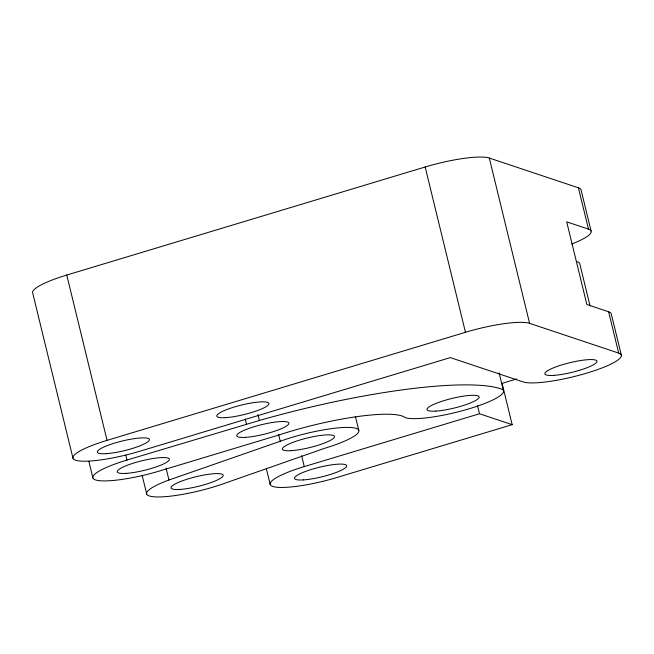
<?xml version="1.0" encoding="UTF-8"?>
<svg xmlns="http://www.w3.org/2000/svg" width="654" height="654" viewBox="0 0 654 654"><rect width="100%" height="100%" fill="white"/><g stroke="black" fill="none" stroke-linecap="round" stroke-linejoin="round"><path stroke-width="0.98" d="M168.953 480.02L280.264 441.262A51.928 9.548 -13.7 0 1 353.651 427.806A51.928 9.548 -13.7 0 1 324.736 448.26L225.246 483.093A51.928 9.548 -13.7 0 1 155.17 496.885A51.928 9.548 -13.7 0 1 168.953 480.02L166.059 468.141M72.995 458.315L32.7 293.017A51.928 9.548 -13.7 0 1 66.757 275.056L425.165 166.991A51.928 9.548 -13.7 0 1 489.29 158.031L578.406 187.804A51.928 9.548 -13.7 0 1 581.005 189.709L591.077 231.034M618.7 353.103A51.928 9.548 -13.7 0 1 587.243 372.968A51.928 9.548 -13.7 0 1 523.126 381.928L450.336 357.607L139.711 451.268A51.928 9.548 -13.7 0 1 75.594 460.22A51.928 9.548 -13.7 0 1 107.052 440.355L465.46 332.289A51.928 9.548 -13.7 0 1 529.585 323.338L618.7 353.103L608.629 311.778L586.851 304.511L566.707 221.853L588.477 229.129A51.928 9.548 -13.7 0 1 571.743 243.991M126.982 460.048L259.376 420.481A206.451 37.973 -13.7 0 1 500.866 388.836A51.928 9.548 -13.7 0 1 469.417 408.701A51.928 9.548 -13.7 0 1 405.292 417.653A91.249 16.783 -13.7 0 0 279.111 434.943L159.641 470.962A51.928 9.548 -13.7 0 1 95.525 479.913A51.928 9.548 -13.7 0 1 126.982 460.048L125.772 455.119M516.562 378.977L502.084 383.342L512.156 424.667L336.933 477.502A51.928 9.548 -13.7 0 1 272.816 486.453A51.928 9.548 -13.7 0 1 304.274 466.588L479.496 413.761L512.156 424.667M621.3 355.008L611.228 313.683A51.928 9.548 -13.7 0 0 608.629 311.778M578.406 187.804L588.477 229.129M590.022 305.827L579.706 263.521A51.928 9.548 -13.7 0 0 577.106 261.616M489.29 158.031L529.585 323.338M499.116 372.886L503.466 390.74M425.165 166.991L465.46 332.289M477.575 405.889L479.496 413.761M355.408 416.443L358.793 430.299M301.617 455.707L304.274 466.588M278.571 434.338L280.264 441.262M257.921 414.53L259.376 420.481M266.358 468.714L270.216 484.557M245.25 419.091L246.452 424.029M142.131 475.254L146.709 494.064M66.757 275.056L107.052 440.355M88.83 461.234L92.925 478.009M106.218 453.672A26.83 4.938 -13.7 0 0 148.981 440.771A26.83 4.938 -13.7 0 0 114.949 442.995A26.83 4.938 -13.7 0 0 106.218 453.672M225.687 417.644A26.83 4.938 -13.7 0 0 268.451 404.752A26.83 4.938 -13.7 0 0 234.418 406.968A26.83 4.938 -13.7 0 0 225.687 417.644M553.75 375.371A26.83 4.938 -13.7 0 0 596.513 362.479A26.83 4.938 -13.7 0 0 562.473 364.695A26.83 4.938 -13.7 0 0 553.75 375.371M435.916 411.104A26.83 4.938 -13.7 0 0 478.687 398.204A26.83 4.938 -13.7 0 0 444.646 400.428A26.83 4.938 -13.7 0 0 435.916 411.104M245.618 437.338A26.83 4.938 -13.7 0 0 288.381 424.446A26.83 4.938 -13.7 0 0 254.341 426.661A26.83 4.938 -13.7 0 0 245.618 437.338M126.148 473.365A26.83 4.938 -13.7 0 0 168.912 460.465A26.83 4.938 -13.7 0 0 134.871 462.689A26.83 4.938 -13.7 0 0 126.148 473.365M179.932 489.413A26.83 4.938 -13.7 0 0 222.703 476.521A26.83 4.938 -13.7 0 0 188.663 478.736A26.83 4.938 -13.7 0 0 179.932 489.413M291.243 450.663A26.83 4.938 -13.7 0 0 334.006 437.771A26.83 4.938 -13.7 0 0 299.965 439.987A26.83 4.938 -13.7 0 0 291.243 450.663M303.44 479.905A26.83 4.938 -13.7 0 0 346.203 467.013A26.83 4.938 -13.7 0 0 312.162 469.229A26.83 4.938 -13.7 0 0 303.44 479.905"/></g></svg>
